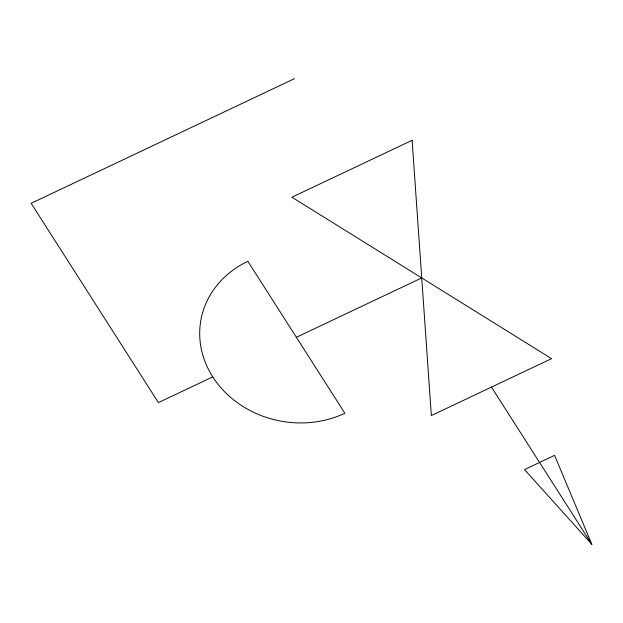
<?xml version="1.0" encoding="UTF-8"?>
<svg xmlns="http://www.w3.org/2000/svg" width="623" height="623" viewBox="0 0 623 623"><rect width="100%" height="100%" fill="white"/><g stroke="black" fill="none" stroke-linecap="round" stroke-linejoin="round"><path stroke-width="0.93" d="M294.477 78.654L31.15 203.316L158.406 402.606L212.747 376.876A97.024 85.265 10.2 0 0 344.877 413.244L247.868 261.325A97.024 85.265 10.2 0 0 212.747 376.876M296.369 337.284L421.732 277.936M591.85 544.346L524.535 469.578L554.587 455.351L591.85 544.346L491.446 387.117M412.115 140.307L291.914 197.211L551.55 358.661L431.35 415.572L412.115 140.307"/></g></svg>
